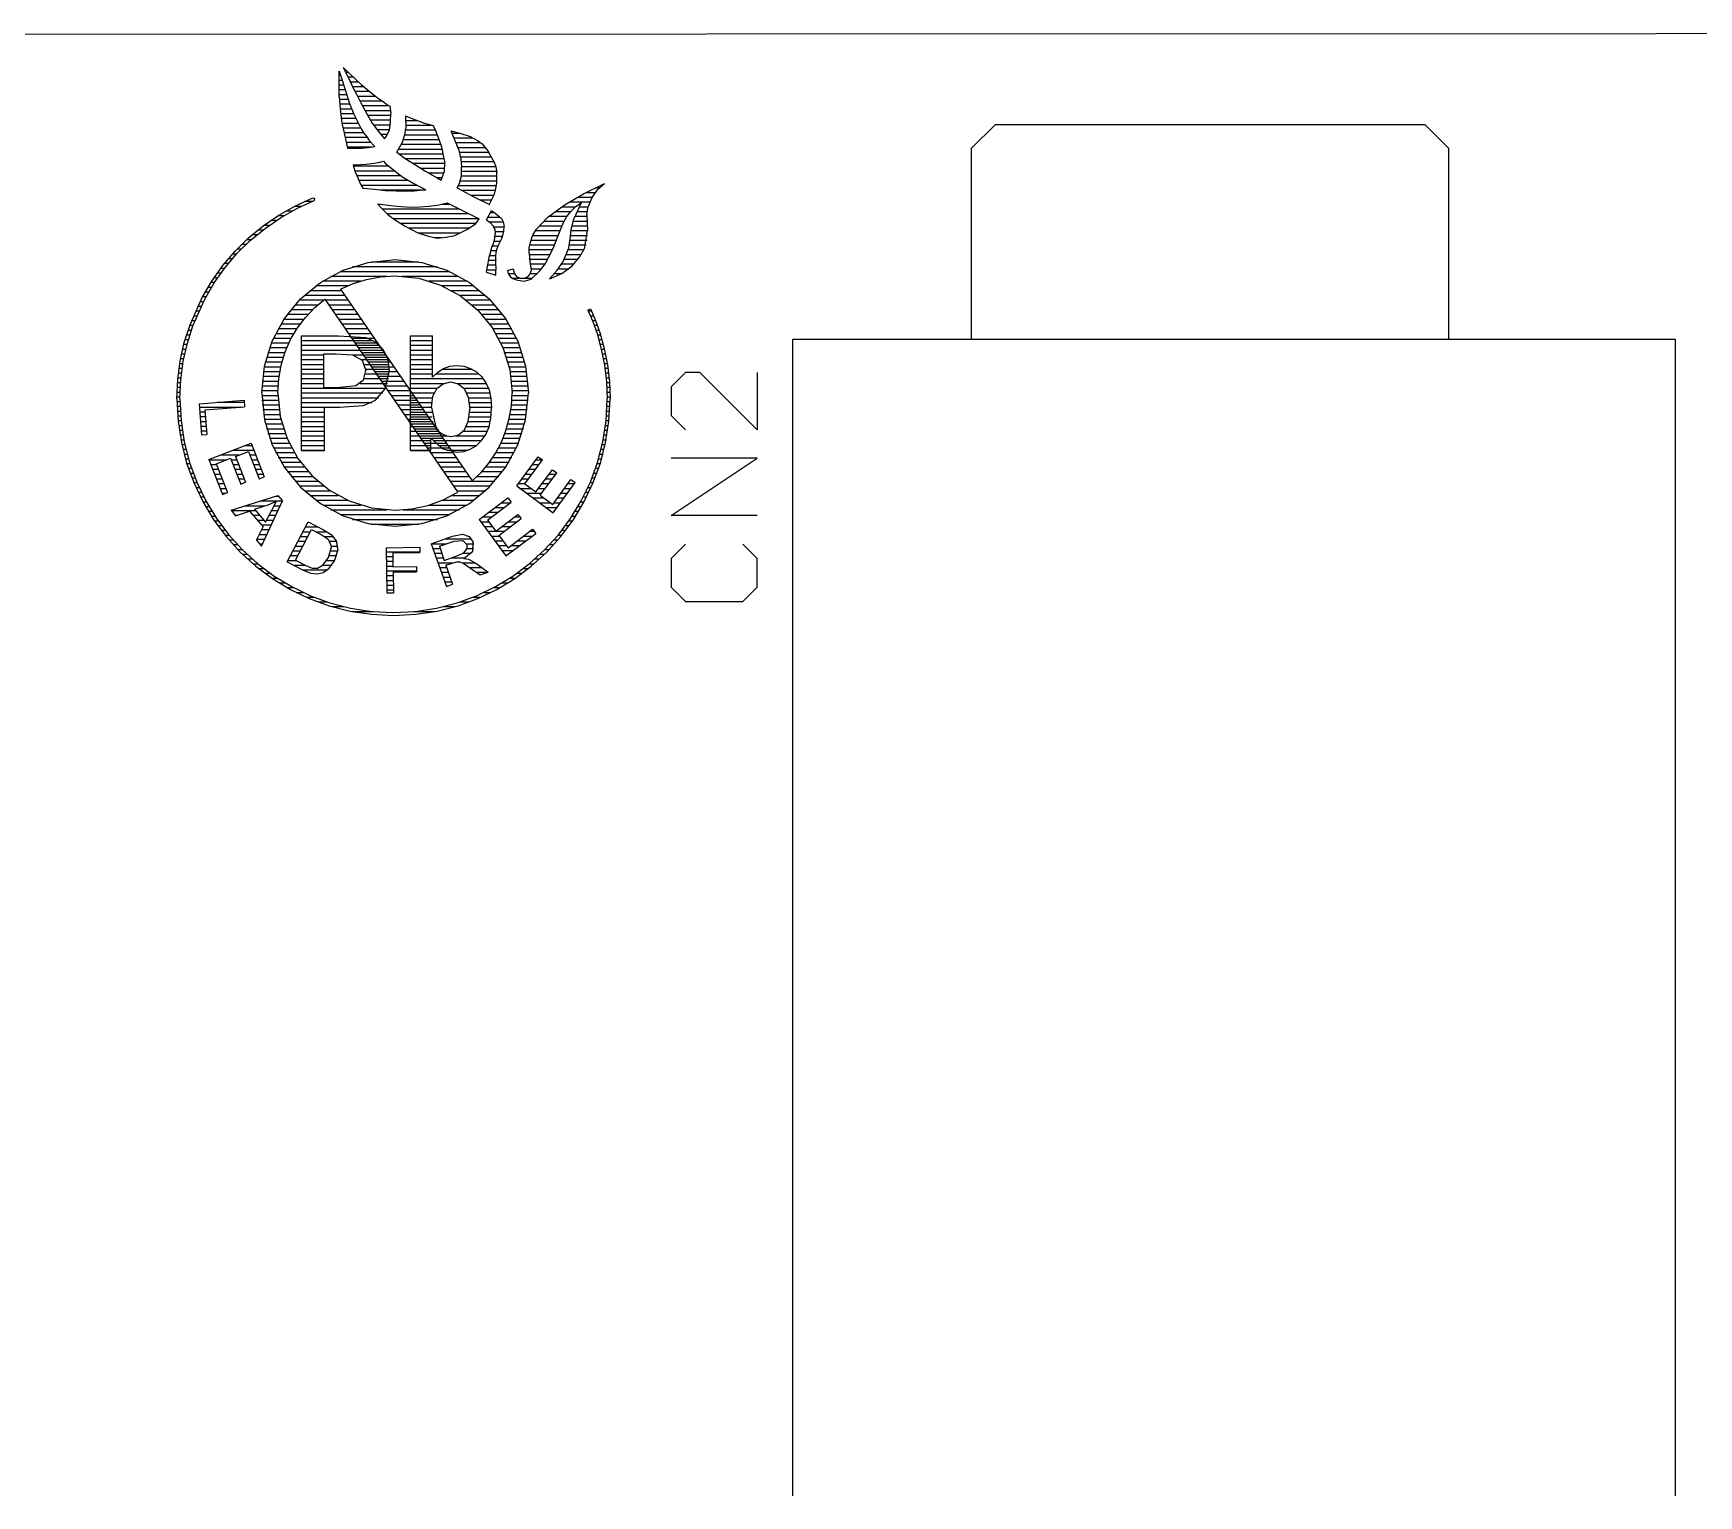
# Model space of a CAD drawing. Extents: x 0 to 60.6, y 0 to 80.8.
# Drawn here: x 33.26 to 50.98, y 65.19 to 80.75 of the extents above; entities that cross this region are included whole.
import ezdxf

# ---------------------------------------------------------------- set-up
doc = ezdxf.new("R2010")
doc.units = 0
doc.layers.add('Layer_1', color=7, linetype='CONTINUOUS')

msp = doc.modelspace()

# ---------------------------------------------------------------- linework, layer by layer
at = {"layer": 'Layer_1', "color": 1}
msp.add_lwpolyline([(0.024048, 80.73492), (60.63044, 80.753394)], dxfattribs=at)
at = {"layer": 'Layer_1', "color": 7}
for points in [[(36.514712, 80.080695), (36.517252, 80.349642), (36.547698, 80.253226), (36.588296, 80.131439), (36.626354, 80.007117), (36.672023, 79.892947), (36.720229, 79.793991), (36.750673, 79.738173), (36.778613, 79.692504), (36.809059, 79.651909), (36.836999, 79.611317), (36.895357, 79.547885)], [(36.517249, 80.306507), (36.532461, 80.306507)], [(36.557844, 80.390234), (36.613665, 80.278598)], [(36.557844, 80.390234), (36.75067, 80.207557), (36.849623, 80.126367), (36.925738, 80.068009), (36.984096, 80.027417), (37.022153, 79.996968), (37.055134, 79.976648), (37.065266, 79.90307)], [(36.583219, 80.33949), (36.611159, 80.33949)], [(36.608588, 80.288744), (36.664406, 80.288744)], [(36.613665, 80.278598), (36.669483, 80.164422)], [(36.514712, 80.205017), (36.562919, 80.205017)], [(36.514712, 80.154273), (36.580679, 80.154273)], [(36.514712, 80.103532), (36.598439, 80.103532)], [(36.517249, 80.255763), (36.547696, 80.255763)], [(36.63396, 80.238003), (36.715149, 80.238003)], [(36.659334, 80.187256), (36.773504, 80.187256)], [(36.669483, 80.164422), (36.699929, 80.10607)], [(36.684706, 80.136516), (36.834399, 80.136516)], [(36.699929, 80.10607), (36.745598, 80.014728)], [(36.514712, 80.080695), (36.527384, 79.948762)], [(36.517249, 80.052786), (36.613665, 80.052786)], [(36.522324, 80.002043), (36.628885, 80.002043)], [(36.527401, 79.951299), (36.649185, 79.951299)], [(36.527401, 79.948762), (36.545181, 79.799068)], [(36.710075, 80.085769), (36.900366, 80.085769)], [(36.735447, 80.035026), (36.96887, 80.035026)], [(36.745598, 80.014728), (36.811565, 79.895478)], [(36.760821, 79.984282), (37.039911, 79.984282)], [(36.78873, 79.933542), (37.062745, 79.933542)], [(36.532475, 79.900555), (36.669483, 79.900555)], [(36.540084, 79.849812), (36.692318, 79.849812)], [(36.545156, 79.799068), (36.565476, 79.707727)], [(36.545156, 79.799068), (36.717686, 79.799068)], [(36.557844, 79.748322), (36.745598, 79.748322)], [(36.811565, 79.895478), (36.86738, 79.799068)], [(36.819179, 79.882792), (37.065285, 79.882792)], [(36.847085, 79.832052), (37.065285, 79.832052)], [(36.86738, 79.799068), (36.935889, 79.710267)], [(36.880069, 79.781308), (37.057671, 79.781308)], [(37.05006, 79.72295), (37.062731, 79.811751)], [(37.062745, 79.811751), (37.065285, 79.903093)], [(37.128715, 79.489527), (37.159161, 79.540276), (37.189604, 79.596091), (37.212464, 79.664595), (37.215004, 79.667135), (37.225136, 79.74325)], [(37.22259, 79.875184), (37.301243, 79.844737), (37.407807, 79.804143), (37.410347, 79.801603), (37.516912, 79.771157), (37.542283, 79.717876), (37.565143, 79.654446), (37.603204, 79.545348), (37.626064, 79.436246), (37.641276, 79.375357)], [(37.22259, 79.875184), (37.22513, 79.74325)], [(37.22259, 79.826977), (37.346912, 79.826977)], [(37.225128, 79.776231), (37.501683, 79.776231)], [(43.245887, 77.500368), (43.245887, 79.530122), (43.499611, 79.783845), (48.066559, 79.783845), (48.320279, 79.530122), (48.320279, 77.500368)], [(36.565456, 79.707727), (36.603516, 79.532662)], [(36.567996, 79.697581), (36.776044, 79.697581)], [(36.578142, 79.646838), (36.811565, 79.646838)], [(36.59083, 79.596091), (36.85216, 79.596091)], [(36.920664, 79.730562), (37.05006, 79.730562)], [(36.935889, 79.710267), (36.999319, 79.631612)], [(36.961256, 79.679818), (37.027225, 79.679818)], [(36.999319, 79.631612), (37.017099, 79.657012)], [(37.017076, 79.656986), (37.05006, 79.72295)], [(37.176921, 79.573257), (37.593021, 79.573257)], [(37.199756, 79.624), (37.575261, 79.624)], [(37.214979, 79.674747), (37.557501, 79.674747)], [(37.22259, 79.725487), (37.537201, 79.725487)], [(37.704657, 79.715339), (37.80107, 79.692479), (37.910168, 79.654421), (37.988821, 79.611292), (38.03703, 79.578306), (38.06497, 79.542782), (38.097954, 79.50219), (38.123354, 79.456518), (38.163948, 79.382943), (38.184268, 79.332197), (38.1944, 79.273841)], [(37.704657, 79.715339), (37.747789, 79.611317)], [(37.714806, 79.692504), (37.80107, 79.692504)], [(37.735103, 79.64176), (37.933003, 79.64176)], [(37.747789, 79.611317), (37.788384, 79.509827)], [(37.755401, 79.591017), (38.016733, 79.591017)], [(36.600976, 79.545348), (36.86738, 79.545348)], [(36.603516, 79.532662), (36.674554, 79.530122)], [(36.664406, 79.352522), (36.745598, 79.357602), (36.801416, 79.362682), (36.862308, 79.367762), (36.933349, 79.377894), (36.98663, 79.393106), (37.00695, 79.372786), (37.098286, 79.29667), (37.194704, 79.223092), (37.199784, 79.220552), (37.31142, 79.154586), (37.438279, 79.088619)], [(36.674554, 79.530122), (36.75321, 79.532662)], [(36.75321, 79.532662), (36.829325, 79.540282)], [(36.829325, 79.540276), (36.895295, 79.547896)], [(37.128715, 79.489527), (37.217516, 79.421026)], [(37.149012, 79.522513), (37.608244, 79.522513)], [(37.15155, 79.471767), (37.618393, 79.471767)], [(37.217516, 79.421026), (37.326615, 79.352522)], [(37.217516, 79.421026), (37.631079, 79.421026)], [(37.775698, 79.540276), (38.064939, 79.540276)], [(37.788384, 79.509827), (37.811244, 79.415952)], [(37.793455, 79.489527), (38.102997, 79.489527)], [(37.806144, 79.438786), (38.133443, 79.438786)], [(37.811219, 79.415952), (37.818839, 79.329688)], [(37.813759, 79.388043), (38.158815, 79.388043)], [(36.664406, 79.352522), (36.669486, 79.33731)], [(36.666946, 79.342373), (37.042451, 79.342373)], [(36.669483, 79.337299), (36.687235, 79.278941)], [(36.684706, 79.291627), (37.10334, 79.291627)], [(36.68724, 79.278941), (36.717686, 79.2079)], [(36.702466, 79.240886), (37.171847, 79.240886)], [(37.296169, 79.37028), (37.641228, 79.37028)], [(37.326615, 79.352522), (37.428105, 79.291627)], [(37.382436, 79.319536), (37.63869, 79.319536)], [(37.428105, 79.291627), (37.560035, 79.215512)], [(37.4687, 79.268792), (37.628539, 79.268792)], [(37.557501, 79.218052), (37.610784, 79.218052)], [(37.560035, 79.215512), (37.60317, 79.192652)], [(37.60317, 79.192677), (37.63615, 79.286553)], [(37.63615, 79.286553), (37.64123, 79.375357)], [(37.773161, 79.10895), (37.796021, 79.157157), (37.816341, 79.235812), (37.818881, 79.329688)], [(37.81629, 79.235812), (38.194335, 79.235812)], [(37.81883, 79.337299), (38.179109, 79.337299)], [(37.81883, 79.286553), (38.191798, 79.286553)], [(38.194335, 79.159694), (38.194335, 79.273867)], [(36.717686, 79.2079), (36.717686, 79.20536)], [(36.717686, 79.205363), (36.748135, 79.141934)], [(36.725301, 79.190137), (37.253037, 79.190137)], [(36.748135, 79.141934), (36.768455, 79.106413)], [(36.748135, 79.139396), (37.341838, 79.139396)], [(36.76843, 79.106413), (36.892755, 79.093741)], [(36.892755, 79.093727), (37.00439, 79.081055)], [(36.948575, 79.088653), (37.438253, 79.088653)], [(37.00439, 79.081039), (37.121101, 79.078499)], [(37.121101, 79.078507), (37.237811, 79.073427)], [(37.237811, 79.073427), (37.316466, 79.078507)], [(37.316466, 79.078507), (37.374824, 79.083587)], [(37.374824, 79.083579), (37.438253, 79.088659)], [(37.773161, 79.10895), (37.948229, 79.015075)], [(37.785847, 79.134322), (38.189261, 79.134322)], [(37.80361, 79.185066), (38.194335, 79.185066)], [(37.81883, 79.083579), (38.179109, 79.083579)], [(37.912706, 79.032832), (38.166429, 79.032832)], [(38.11568, 78.933882), (38.168961, 79.040444)], [(38.168961, 79.040444), (38.184172, 79.101342)], [(38.184189, 79.101342), (38.194321, 79.159694)], [(38.536857, 78.413758), (38.539397, 78.472113), (38.552069, 78.533008), (38.574929, 78.598975), (38.612989, 78.664939), (38.737308, 78.796875), (38.909839, 78.926273), (39.115353, 79.045521), (39.338625, 79.157157)], [(39.143245, 79.060744), (39.242198, 79.060744)], [(39.206675, 79.004926), (39.26757, 79.093727)], [(39.244735, 79.111487), (39.28533, 79.111487)], [(39.26757, 79.093727), (39.338611, 79.157157)], [(34.822406, 76.863534), (34.830026, 77.066508), (34.857966, 77.264408), (34.901095, 77.457233), (34.959453, 77.642453), (35.086312, 77.926617), (35.187799, 78.099145), (35.304509, 78.261527), (35.431371, 78.413758), (35.57345, 78.553306), (35.728224, 78.677627), (35.890603, 78.791803), (36.065668, 78.890753), (36.248345, 78.974477), (36.258477, 78.994797)], [(35.875341, 78.819712), (36.050406, 78.918662)], [(35.951456, 78.865381), (36.014885, 78.865381)], [(36.042794, 78.916122), (36.116373, 78.916122)], [(36.050406, 78.918662), (36.23562, 79.002389)], [(36.149356, 78.966868), (36.230548, 78.966868)], [(36.23562, 79.002389), (36.25848, 78.994769)], [(36.925738, 78.938957), (37.009465, 78.928825), (37.098266, 78.918665), (37.176921, 78.911045), (37.273334, 78.903425), (37.377356, 78.905965), (37.473771, 78.913585), (37.562575, 78.926257), (37.666599, 78.949117), (38.004044, 78.779126)], [(36.925738, 78.938957), (36.96887, 78.890753)], [(36.928278, 78.936422), (36.953678, 78.936422)], [(36.96887, 78.890753), (37.034839, 78.824784)], [(36.973944, 78.885676), (37.793455, 78.885676)], [(37.608244, 78.936422), (37.691971, 78.936422)], [(37.948229, 79.015075), (38.11568, 78.931348)], [(38.011658, 78.982091), (38.141054, 78.982091)], [(38.085237, 78.768966), (38.138514, 78.867916)], [(38.113148, 78.931348), (38.115688, 78.931348)], [(38.11568, 78.931348), (38.11568, 78.933888)], [(38.138514, 78.867916), (38.176575, 78.840004)], [(38.755057, 78.142277), (38.836244, 78.233618), (38.894602, 78.319882), (38.93266, 78.401072), (38.95806, 78.472113), (38.97838, 78.591363), (38.986, 78.667479), (39.013911, 78.776577), (39.095101, 78.951645)], [(38.813409, 78.857767), (38.980866, 78.857767)], [(38.884453, 78.908513), (39.03161, 78.908513)], [(38.940271, 78.804486), (38.983403, 78.862841)], [(38.965643, 78.959257), (39.18384, 78.959257)], [(38.983403, 78.862841), (39.034147, 78.911048)], [(39.034147, 78.911048), (39.095039, 78.951645)], [(39.046833, 78.857767), (39.153394, 78.857767)], [(39.051907, 79.009998), (39.211752, 79.009998)], [(39.072204, 78.908513), (39.16608, 78.908513)], [(39.15086, 78.827321), (39.166071, 78.908513)], [(39.16608, 78.908513), (39.206675, 79.004926)], [(35.553116, 78.57614), (35.707884, 78.705536)], [(35.707884, 78.705536), (35.875341, 78.819712)], [(35.718036, 78.713148), (35.773851, 78.713148)], [(35.789077, 78.763891), (35.847432, 78.763891)], [(35.865192, 78.814635), (35.926081, 78.814635)], [(37.024688, 78.834935), (37.894945, 78.834935)], [(37.034839, 78.824784), (37.10588, 78.771503)], [(37.088117, 78.784189), (37.996435, 78.784189)], [(37.10588, 78.771503), (37.22005, 78.700462)], [(37.16677, 78.733445), (37.971064, 78.733445)], [(37.22005, 78.700462), (37.291094, 78.662407)], [(37.255574, 78.682702), (37.90002, 78.682702)], [(37.887334, 78.672553), (37.968524, 78.730908)], [(37.968524, 78.730908), (38.004044, 78.779117)], [(38.085237, 78.768966), (38.123294, 78.741054), (38.15374, 78.705533), (38.171492, 78.664936), (38.176572, 78.624341)], [(38.10046, 78.796875), (38.227319, 78.796875)], [(38.11568, 78.746131), (38.262839, 78.746131)], [(38.128369, 78.847618), (38.168961, 78.847618)], [(38.156275, 78.695387), (38.272988, 78.695387)], [(38.176575, 78.840007), (38.21717, 78.804486)], [(38.212095, 78.500022), (38.242544, 78.563454), (38.257756, 78.604049), (38.267888, 78.649718), (38.272968, 78.697925)], [(38.21717, 78.804486), (38.24257, 78.781626)], [(38.242544, 78.781652), (38.262864, 78.748671)], [(38.262839, 78.748671), (38.272971, 78.697925)], [(38.645959, 78.705536), (38.889528, 78.705536)], [(38.694162, 78.756283), (38.914899, 78.756283)], [(38.74998, 78.807023), (38.942808, 78.807023)], [(38.846396, 78.604049), (38.904753, 78.741057)], [(38.904753, 78.741057), (38.940271, 78.804486)], [(38.993549, 78.705536), (39.155934, 78.705536)], [(39.006238, 78.756283), (39.153394, 78.756283)], [(39.023995, 78.807023), (39.15086, 78.807023)], [(39.15086, 78.827321), (39.15848, 78.652255)], [(35.408497, 78.434058), (35.553116, 78.57614)], [(35.482075, 78.510174), (35.527742, 78.510174)], [(35.535356, 78.560917), (35.583562, 78.560917)], [(35.591174, 78.611658), (35.64192, 78.611658)], [(35.652066, 78.662407), (35.70535, 78.662407)], [(37.291094, 78.662407), (37.351989, 78.631961)], [(37.351989, 78.631961), (37.410342, 78.611641)], [(37.354524, 78.631961), (37.80361, 78.631961)], [(37.410342, 78.611658), (37.46616, 78.593878)], [(37.46616, 78.593898), (37.560035, 78.573578)], [(37.529589, 78.581212), (37.608244, 78.581212)], [(37.560035, 78.573603), (37.653914, 78.586275)], [(37.653914, 78.586289), (37.745252, 78.601501)], [(37.745252, 78.601509), (37.887334, 78.672553)], [(38.141054, 78.477187), (38.158834, 78.517782)], [(38.158815, 78.517782), (38.171487, 78.571063)], [(38.163889, 78.543157), (38.232393, 78.543157)], [(38.171501, 78.571063), (38.176581, 78.624344)], [(38.174038, 78.644644), (38.267913, 78.644644)], [(38.174038, 78.593898), (38.255225, 78.593898)], [(38.181649, 78.342717), (38.184189, 78.388386), (38.191809, 78.441667), (38.212129, 78.502562)], [(38.212095, 78.500022), (38.212095, 78.502562)], [(38.544469, 78.502562), (38.808335, 78.502562)], [(38.557154, 78.553306), (38.828635, 78.553306)], [(38.577449, 78.604049), (38.848933, 78.604049)], [(38.607895, 78.654793), (38.866693, 78.654793)], [(38.793115, 78.464501), (38.846396, 78.604049)], [(38.965643, 78.502562), (39.143245, 78.502562)], [(38.973254, 78.553306), (39.153394, 78.553306)], [(38.978329, 78.604049), (39.158468, 78.604049)], [(38.983403, 78.654793), (39.158468, 78.654793)], [(39.128022, 78.464501), (39.158468, 78.652255)], [(35.279101, 78.281825), (35.408497, 78.434058)], [(35.33999, 78.35794), (35.380585, 78.35794)], [(35.383125, 78.408684), (35.426257, 78.408684)], [(35.431332, 78.45943), (35.477001, 78.45943)], [(36.824251, 78.314808), (37.110952, 78.345254)], [(37.110952, 78.345254), (37.395119, 78.314808)], [(38.102997, 78.307196), (38.113129, 78.373166)], [(38.108071, 78.340183), (38.184189, 78.340183)], [(38.113148, 78.373166), (38.12836, 78.431518)], [(38.11822, 78.390923), (38.184189, 78.390923)], [(38.128369, 78.431518), (38.14104, 78.477187)], [(38.130906, 78.441667), (38.191798, 78.441667)], [(38.148666, 78.492413), (38.209558, 78.492413)], [(38.181649, 78.342717), (38.184189, 78.340177)], [(38.181649, 78.279288), (38.184189, 78.340183)], [(38.536857, 78.451816), (38.788043, 78.451816)], [(38.536857, 78.413758), (38.544477, 78.319882)], [(38.536857, 78.401072), (38.762669, 78.401072)], [(38.539394, 78.350328), (38.737294, 78.350328)], [(38.704311, 78.294511), (38.744908, 78.368089)], [(38.744908, 78.368089), (38.793115, 78.464501)], [(38.909825, 78.350328), (39.056981, 78.350328)], [(38.935197, 78.401072), (39.092505, 78.401072)], [(38.952957, 78.451816), (39.122948, 78.451816)], [(38.993549, 78.279288), (39.074744, 78.373166)], [(39.074744, 78.373166), (39.128022, 78.464501)], [(35.159851, 78.116908), (35.279101, 78.281825)], [(35.185225, 78.154963), (35.22328, 78.154963)], [(35.220743, 78.205709), (35.258801, 78.205709)], [(35.258801, 78.256453), (35.299396, 78.256453)], [(35.296861, 78.307196), (35.33999, 78.307196)], [(36.316812, 78.101682), (36.557844, 78.233618)], [(36.428445, 78.170189), (37.029765, 78.170189)], [(36.529935, 78.220932), (37.689434, 78.220932)], [(36.557844, 78.233618), (36.824251, 78.314808)], [(36.659334, 78.271673), (37.560035, 78.271673)], [(36.806491, 78.134668), (36.956184, 78.162608)], [(36.857234, 78.32242), (37.362135, 78.32242)], [(36.956184, 78.162575), (37.110952, 78.172735)], [(37.110952, 78.172723), (37.362135, 78.147351)], [(37.18707, 78.170189), (37.790924, 78.170189)], [(37.362135, 78.147354), (37.595558, 78.073776)], [(37.395119, 78.314808), (37.661525, 78.233618)], [(37.661525, 78.233618), (37.902557, 78.101682)], [(38.082697, 78.210784), (38.090317, 78.253916)], [(38.082697, 78.210784), (38.184189, 78.180338), (38.184189, 78.236155)], [(38.087774, 78.238693), (38.184189, 78.238693)], [(38.090311, 78.253916), (38.102983, 78.307196)], [(38.097922, 78.289436), (38.181649, 78.289436)], [(38.161352, 78.187949), (38.184212, 78.187949)], [(38.181649, 78.279288), (38.184189, 78.236155)], [(38.305971, 78.231081), (38.366863, 78.246293), (38.377023, 78.200621), (38.402395, 78.167638), (38.440453, 78.147318), (38.486122, 78.147318), (38.526717, 78.165069), (38.549577, 78.193009), (38.559737, 78.22599)], [(38.305971, 78.231081), (38.313591, 78.198098)], [(38.313585, 78.198098), (38.333905, 78.167652)], [(38.313585, 78.198098), (38.377015, 78.198098)], [(38.33388, 78.167652), (38.364329, 78.144792)], [(38.359255, 78.147354), (38.432833, 78.147354)], [(38.491185, 78.147354), (38.572378, 78.147354)], [(38.544469, 78.319882), (38.55714, 78.261527)], [(38.549543, 78.299588), (38.709388, 78.299588)], [(38.55208, 78.198098), (38.625658, 78.198098)], [(38.557154, 78.261527), (38.559694, 78.226004)], [(38.559694, 78.248839), (38.673865, 78.248839)], [(38.559694, 78.137206), (38.648493, 78.223472)], [(38.648493, 78.223472), (38.704311, 78.294511)], [(38.755057, 78.142277), (38.88699, 78.198098)], [(38.762669, 78.147354), (38.77788, 78.147354)], [(38.808335, 78.198098), (38.889528, 78.198098)], [(38.848933, 78.248839), (38.960569, 78.248839)], [(38.881916, 78.299588), (39.013849, 78.299588)], [(38.88699, 78.198098), (38.993549, 78.279288)], [(35.058361, 77.941843), (35.159851, 78.116908)], [(35.091347, 78.002732), (35.126868, 78.002732)], [(35.119256, 78.053479), (35.157311, 78.053479)], [(35.152239, 78.104222), (35.190297, 78.104222)], [(36.106221, 77.929154), (36.316812, 78.101682)], [(36.205177, 78.017958), (36.537547, 78.017958)], [(36.268606, 78.068699), (36.611125, 78.068699)], [(36.342181, 78.119442), (36.748135, 78.119442)], [(36.529935, 78.030641), (36.664406, 78.091534)], [(36.529935, 78.030641), (37.933003, 75.990739)], [(36.664406, 78.091534), (36.806491, 78.134668)], [(37.471234, 78.119442), (37.877188, 78.119442)], [(37.595558, 78.073776), (37.806144, 77.9596)], [(37.608244, 78.068699), (37.950763, 78.068699)], [(37.712269, 78.017958), (38.014196, 78.017958)], [(37.902557, 78.101682), (38.113148, 77.929154)], [(38.364329, 78.144817), (38.399849, 78.129605)], [(38.399849, 78.129597), (38.483573, 78.116925)], [(38.483573, 78.116908), (38.559694, 78.137228)], [(34.928968, 77.652599), (35.058361, 77.941843)], [(34.98732, 77.799758), (35.022843, 77.799758)], [(35.010157, 77.850502), (35.045681, 77.850502)], [(35.035529, 77.901248), (35.071047, 77.901248)], [(35.063435, 77.951989), (35.098959, 77.951989)], [(35.933693, 77.718568), (36.106221, 77.929154)], [(36.004737, 77.814981), (36.23562, 77.814981)], [(36.047869, 77.865725), (36.291441, 77.865725)], [(36.093541, 77.916468), (36.35233, 77.916468)], [(36.146819, 77.967212), (36.57307, 77.967212)], [(36.159505, 77.731254), (36.255917, 77.835279)], [(36.255917, 77.835279), (36.365016, 77.926617)], [(36.365016, 77.926617), (37.775698, 75.874029)], [(36.372627, 77.916468), (36.608588, 77.916468)], [(36.408151, 77.865725), (36.644111, 77.865725)], [(36.443671, 77.814981), (36.677094, 77.814981)], [(37.795995, 77.967212), (38.072551, 77.967212)], [(37.806144, 77.9596), (37.991361, 77.807372)], [(37.867039, 77.916468), (38.125834, 77.916468)], [(37.927929, 77.865725), (38.171501, 77.865725)], [(37.983749, 77.814981), (38.214633, 77.814981)], [(37.991361, 77.807372), (38.143594, 77.622153)], [(38.113148, 77.929154), (38.285674, 77.718568)], [(39.161008, 77.807372), (39.191455, 77.822584)], [(39.161008, 77.807372), (39.214286, 77.685582), (39.259956, 77.558723), (39.305628, 77.391272), (39.338611, 77.221279), (39.358931, 77.043673), (39.366551, 76.863534)], [(39.16608, 77.799758), (39.201603, 77.799758)], [(39.191455, 77.822593), (39.244735, 77.698271)], [(34.868073, 77.464848), (34.928968, 77.652599)], [(34.92643, 77.647527), (34.959414, 77.647527)], [(34.946725, 77.698271), (34.979711, 77.698271)], [(34.967025, 77.749015), (35.000006, 77.749015)], [(35.80176, 77.477537), (35.933693, 77.718568)], [(35.898175, 77.662748), (36.103689, 77.662748)], [(35.928621, 77.713494), (36.144284, 77.713494)], [(35.966676, 77.764238), (36.187416, 77.764238)], [(35.999662, 77.495294), (36.07324, 77.619618)], [(36.07324, 77.619618), (36.159505, 77.731254)], [(36.476655, 77.764238), (36.712615, 77.764238)], [(36.512175, 77.713494), (36.748135, 77.713494)], [(36.547696, 77.662748), (36.783656, 77.662748)], [(38.031956, 77.764238), (38.255225, 77.764238)], [(38.075085, 77.713494), (38.290748, 77.713494)], [(38.11568, 77.662748), (38.321194, 77.662748)], [(38.143594, 77.622153), (38.257765, 77.411567)], [(38.285674, 77.718568), (38.41761, 77.477537)], [(39.188915, 77.749015), (39.224438, 77.749015)], [(39.209215, 77.698271), (39.244735, 77.698271)], [(39.229509, 77.647527), (39.262496, 77.647527)], [(39.244735, 77.698271), (39.290404, 77.568872)], [(34.824941, 77.269482), (34.868073, 77.464848)], [(34.863001, 77.444553), (34.895984, 77.444553)], [(34.878221, 77.495294), (34.911205, 77.495294)], [(34.893444, 77.546037), (34.92643, 77.546037)], [(34.908667, 77.596781), (34.941651, 77.596781)], [(35.720573, 77.211127), (35.80176, 77.477537)], [(35.794148, 77.459773), (35.984439, 77.459773)], [(35.816983, 77.510514), (36.009814, 77.510514)], [(35.842354, 77.561263), (36.03772, 77.561263)], [(35.867729, 77.612007), (36.068166, 77.612007)], [(35.941307, 77.363358), (35.999662, 77.495294)], [(36.113835, 77.533352), (36.509641, 77.533352)], [(36.113835, 76.315498), (36.113835, 77.533352)], [(36.113835, 77.485148), (36.877531, 77.485148)], [(36.509641, 77.533352), (36.801416, 77.515572)], [(36.583219, 77.612007), (36.816639, 77.612007)], [(36.616199, 77.561263), (36.85216, 77.561263)], [(36.65172, 77.510514), (36.88768, 77.510514)], [(36.68724, 77.459773), (36.923201, 77.459773)], [(36.801416, 77.515591), (36.897829, 77.472459)], [(36.897829, 77.472459), (36.976481, 77.396344)], [(37.275871, 77.533352), (37.509294, 77.533352)], [(37.275871, 76.315498), (37.275871, 77.533352)], [(37.275871, 77.485148), (37.509294, 77.485148)], [(37.509294, 77.094417), (37.509294, 77.533352)], [(38.151203, 77.612007), (38.35164, 77.612007)], [(38.181649, 77.561263), (38.377015, 77.561263)], [(38.209558, 77.510514), (38.402387, 77.510514)], [(38.23747, 77.459773), (38.425218, 77.459773)], [(38.41761, 77.477537), (38.498799, 77.211127)], [(39.24727, 77.596781), (39.280253, 77.596781)], [(39.262496, 77.546037), (39.298016, 77.546037)], [(39.277719, 77.495294), (39.310702, 77.495294)], [(39.290404, 77.568872), (39.336074, 77.398881)], [(39.292939, 77.444553), (39.325925, 77.444553)], [(41.342993, 77.500368), (50.730612, 77.500368)], [(41.342993, 65.194977), (41.342993, 77.500368)], [(50.730612, 77.500368), (50.730612, 65.194977)], [(34.799572, 77.069048), (34.824972, 77.269482)], [(34.830015, 77.29232), (34.863001, 77.29232)], [(34.840166, 77.343063), (34.87315, 77.343063)], [(34.850315, 77.393804), (34.883296, 77.393804)], [(35.743405, 77.30754), (35.923547, 77.30754)], [(35.75863, 77.358286), (35.941307, 77.358286)], [(35.776391, 77.40903), (35.961605, 77.40903)], [(35.898175, 77.223813), (35.941307, 77.363358)], [(36.113835, 77.434402), (36.943498, 77.434402)], [(36.113835, 77.383658), (36.98663, 77.383658)], [(36.113835, 77.332915), (36.35233, 77.332915)], [(36.113835, 77.282171), (36.35233, 77.282171)], [(36.35233, 77.343063), (36.476655, 77.343063), (36.659334, 77.332931), (36.760821, 77.277111), (36.801416, 77.165475)], [(36.35233, 76.985318), (36.35233, 77.343063)], [(36.664406, 77.332915), (37.014539, 77.332915)], [(36.722764, 77.40903), (36.956184, 77.40903)], [(36.75575, 77.358286), (36.991704, 77.358286)], [(36.75575, 77.282171), (37.032299, 77.282171)], [(36.791265, 77.30754), (37.027225, 77.30754)], [(36.976481, 77.396344), (37.00693, 77.348138)], [(37.00693, 77.348138), (37.02979, 77.29232)], [(37.029765, 77.29232), (37.042437, 77.228887)], [(37.275871, 77.434402), (37.509294, 77.434402)], [(37.275871, 77.383658), (37.509294, 77.383658)], [(37.275871, 77.332915), (37.509294, 77.332915)], [(37.275871, 77.282171), (37.509294, 77.282171)], [(38.257765, 77.411567), (38.331343, 77.178147)], [(38.257765, 77.40903), (38.442981, 77.40903)], [(38.278065, 77.358286), (38.460739, 77.358286)], [(38.295822, 77.30754), (38.475965, 77.30754)], [(39.305628, 77.393804), (39.338611, 77.393804)], [(39.315773, 77.343063), (39.34876, 77.343063)], [(39.325925, 77.29232), (39.358908, 77.29232)], [(39.336074, 77.398881), (39.371594, 77.226353)], [(34.802106, 77.089343), (34.832555, 77.089343)], [(34.80718, 77.140089), (34.837626, 77.140089)], [(34.812255, 77.19083), (34.845238, 77.19083)], [(34.819866, 77.241576), (34.85285, 77.241576)], [(35.692661, 76.926963), (35.720573, 77.211127)], [(35.70281, 77.104566), (35.875341, 77.104566)], [(35.710421, 77.155312), (35.885489, 77.155312)], [(35.718036, 77.206053), (35.895635, 77.206053)], [(35.730721, 77.256799), (35.908324, 77.256799)], [(35.872801, 77.076657), (35.898201, 77.223813)], [(36.113835, 77.231427), (36.35233, 77.231427)], [(36.113835, 77.180684), (36.35233, 77.180684)], [(36.113835, 76.315498), (36.359944, 76.315498), (36.359944, 76.77473), (36.519789, 76.77473), (36.776044, 76.79251), (36.902903, 76.850865), (37.00693, 76.970112), (37.047522, 77.160401)], [(36.113835, 77.129938), (36.35233, 77.129938)], [(36.773504, 77.066508), (36.801444, 77.165458)], [(36.78873, 77.231427), (37.042451, 77.231427)], [(36.798879, 77.129938), (37.047522, 77.129938)], [(36.801416, 77.180684), (37.047522, 77.180684)], [(36.826788, 77.256799), (37.062745, 77.256799)], [(36.862308, 77.206053), (37.098266, 77.206053)], [(36.895295, 77.155312), (37.131249, 77.155312)], [(36.930812, 77.104566), (37.16677, 77.104566)], [(37.042451, 77.228887), (37.047531, 77.160384)], [(37.275871, 77.231427), (37.509294, 77.231427)], [(37.275871, 77.180684), (37.509294, 77.180684)], [(37.275871, 77.129938), (37.509294, 77.129938)], [(37.509294, 77.094417), (37.565109, 77.147698)], [(37.542275, 77.129938), (38.00151, 77.129938)], [(37.565109, 77.147698), (37.626005, 77.188295)], [(37.613316, 77.180684), (37.927929, 77.180684)], [(37.626005, 77.188295), (37.694508, 77.211155)], [(37.694508, 77.211127), (37.765549, 77.218747)], [(37.765549, 77.218742), (37.841665, 77.211122)], [(37.841665, 77.211127), (37.912706, 77.188267)], [(37.912706, 77.188295), (37.976138, 77.152772)], [(37.976138, 77.152772), (38.031956, 77.102031)], [(38.031956, 77.102031), (38.077625, 77.036062)], [(38.311045, 77.256799), (38.488653, 77.256799)], [(38.323734, 77.206053), (38.501334, 77.206053)], [(38.331343, 77.178147), (38.356743, 76.926963)], [(38.33388, 77.155312), (38.508948, 77.155312)], [(38.344029, 77.104566), (38.51656, 77.104566)], [(38.498799, 77.211127), (38.529248, 76.926963)], [(39.336074, 77.241576), (39.369054, 77.241576)], [(39.343685, 77.19083), (39.376666, 77.19083)], [(39.351297, 77.140089), (39.381743, 77.140089)], [(39.356368, 77.089343), (39.389354, 77.089343)], [(39.371594, 77.226353), (39.391914, 77.046213)], [(40.962413, 77.145163), (40.962413, 76.536238), (40.353488, 77.145163), (40.201254, 77.145163), (40.049026, 76.99293), (40.049026, 76.688466), (40.201254, 76.536238)], [(34.78942, 76.863534), (34.799552, 77.069048)], [(34.791957, 76.937112), (34.822406, 76.937112)], [(34.794494, 76.987856), (34.824941, 76.987856)], [(34.797032, 77.038602), (34.830015, 77.038602)], [(35.692661, 77.003079), (35.865192, 77.003079)], [(35.692661, 76.952338), (35.865192, 76.952338)], [(35.692661, 76.926963), (35.720573, 76.640259), (35.80176, 76.373853), (35.933693, 76.132821), (36.106221, 75.924772), (36.316812, 75.749704), (36.557844, 75.620305), (36.824251, 75.536579), (37.110952, 75.508695), (37.395119, 75.536579), (37.661525, 75.620305), (37.902557, 75.749704), (38.113148, 75.924772), (38.285674, 76.132821), (38.41761, 76.373853), (38.498799, 76.640259), (38.529248, 76.926963)], [(35.697738, 77.053822), (35.870269, 77.053822)], [(35.862655, 76.926963), (35.872787, 77.076657)], [(35.862655, 76.926963), (35.888055, 76.675783), (35.961633, 76.44236), (36.075806, 76.229234), (36.228039, 76.046554), (36.413253, 75.894326), (36.623839, 75.777613), (36.859799, 75.706569), (37.11098, 75.681169), (37.288588, 75.693841), (37.458579, 75.729365), (37.620958, 75.790257), (37.770652, 75.868912), (37.775732, 75.873992)], [(36.113835, 77.079194), (36.35233, 77.079194)], [(36.113835, 77.028453), (36.35233, 77.028453)], [(36.113835, 76.977704), (37.009465, 76.977704)], [(36.113835, 76.926963), (36.979019, 76.926963)], [(36.35233, 76.985318), (36.491878, 76.985318)], [(36.491878, 76.985318), (36.692318, 77.005638)], [(36.692318, 77.005616), (36.773504, 77.066508)], [(36.735447, 77.028453), (37.029765, 77.028453)], [(36.781116, 77.079194), (37.042451, 77.079194)], [(36.966336, 77.053822), (37.202293, 77.053822)], [(36.999319, 77.003079), (37.001859, 77.003079), (37.237814, 77.003079)], [(37.034839, 76.952338), (37.270797, 76.952338)], [(37.275871, 77.079194), (38.049716, 77.079194)], [(37.275871, 77.028453), (37.626005, 77.028453)], [(37.275871, 76.977704), (37.557501, 76.977704)], [(37.275871, 76.926963), (37.527052, 76.926963)], [(37.499146, 76.772195), (37.514386, 76.89144), (37.557518, 76.977704), (37.623482, 77.025913), (37.702137, 77.043693), (37.783327, 77.025913), (37.846759, 76.975172), (37.889888, 76.883828), (37.9051, 76.749361)], [(37.778235, 77.028453), (38.082697, 77.028453)], [(37.844205, 76.977704), (38.102997, 76.977704)], [(37.877188, 76.926963), (38.11822, 76.926963)], [(37.933003, 75.990739), (38.026881, 76.082077), (38.108071, 76.181027), (38.181649, 76.290129), (38.242544, 76.404302), (38.290748, 76.528624), (38.326268, 76.655482), (38.349128, 76.789953), (38.356748, 76.926963)], [(38.077625, 77.036062), (38.110608, 76.959947)], [(38.110608, 76.959947), (38.130928, 76.868608)], [(38.349103, 77.053822), (38.521631, 77.053822)], [(38.35418, 77.003079), (38.526708, 77.003079)], [(38.356717, 76.952338), (38.526708, 76.952338)], [(39.361445, 77.038602), (39.391892, 77.038602)], [(39.363983, 76.987856), (39.396969, 76.987856)], [(39.36652, 76.937112), (39.396969, 76.937112)], [(39.391892, 77.046213), (39.399512, 76.863534)], [(34.78942, 76.886368), (34.822406, 76.886368)], [(34.78942, 76.863534), (34.802092, 76.627573), (34.837612, 76.399225), (34.89343, 76.17849), (34.972086, 75.967904), (35.068501, 75.764927), (35.182671, 75.574639), (35.317142, 75.397034), (35.464301, 75.234654), (35.629217, 75.084958), (35.80682, 74.953028), (35.997111, 74.836315), (36.197551, 74.739902), (36.410674, 74.663784), (36.631408, 74.605429), (36.859757, 74.572445), (37.095715, 74.559774), (37.331675, 74.572445), (37.560021, 74.605429), (37.780758, 74.663784), (37.991347, 74.739902), (38.194321, 74.836315), (38.384609, 74.953028), (38.559678, 75.084958), (38.724594, 75.234654), (38.871753, 75.397034), (39.006224, 75.574639), (39.120397, 75.764927), (39.216809, 75.967904), (39.295465, 76.17849), (39.351283, 76.399225), (39.3868, 76.627573), (39.399472, 76.863534)], [(34.78942, 76.835628), (34.822406, 76.835628)], [(34.791957, 76.784879), (34.824941, 76.784879)], [(34.794494, 76.734135), (34.824941, 76.734135)], [(34.822406, 76.863534), (34.835078, 76.630113)], [(35.025378, 76.812787), (35.50491, 76.850848)], [(35.025378, 76.812787), (35.050778, 76.480417), (35.109136, 76.485497)], [(35.027918, 76.777267), (35.474464, 76.777267)], [(35.086273, 76.746824), (35.509981, 76.779807)], [(35.086273, 76.746824), (35.109133, 76.485489)], [(35.220743, 76.828013), (35.507447, 76.828013)], [(35.50491, 76.850848), (35.50999, 76.779807)], [(35.692661, 76.901589), (35.865192, 76.901589)], [(35.692661, 76.850848), (35.865192, 76.850848)], [(35.697738, 76.800104), (35.870269, 76.800104)], [(35.70281, 76.749361), (35.875341, 76.749361)], [(36.113835, 76.87622), (36.933349, 76.87622)], [(36.113835, 76.825476), (36.862308, 76.825476)], [(36.113835, 76.77473), (36.359944, 76.77473)], [(37.07036, 76.901589), (37.306317, 76.901589)], [(37.10588, 76.850848), (37.341838, 76.850848)], [(37.138864, 76.800104), (37.377356, 76.800104)], [(37.174384, 76.749361), (37.410342, 76.749361)], [(37.275871, 76.87622), (37.511829, 76.87622)], [(37.275871, 76.825476), (37.501683, 76.825476)], [(37.275871, 76.77473), (37.499146, 76.77473)], [(37.275871, 76.315498), (37.491534, 76.315498), (37.491534, 76.444894), (37.618393, 76.333261), (37.768089, 76.297738), (37.841665, 76.305358), (37.910168, 76.328218), (37.973601, 76.366278), (38.029416, 76.419562), (38.075085, 76.485523), (38.110608, 76.566715), (38.130928, 76.660591), (38.136008, 76.767152)], [(37.499146, 76.772195), (37.544815, 76.561604)], [(37.889871, 76.622502), (37.905083, 76.749361)], [(37.892408, 76.87622), (38.128369, 76.87622)], [(37.90002, 76.825476), (38.133443, 76.825476)], [(37.905094, 76.77473), (38.13598, 76.77473)], [(38.130906, 76.868608), (38.135986, 76.767118)], [(38.344029, 76.749361), (38.51656, 76.749361)], [(38.349103, 76.800104), (38.521631, 76.800104)], [(38.35418, 76.850848), (38.526708, 76.850848)], [(38.356717, 76.901589), (38.526708, 76.901589)], [(39.356368, 76.630113), (39.3665, 76.863534)], [(39.363983, 76.734135), (39.394429, 76.734135)], [(39.36652, 76.886368), (39.399503, 76.886368)], [(39.36652, 76.835628), (39.399503, 76.835628)], [(39.36652, 76.784879), (39.396969, 76.784879)], [(34.797032, 76.683394), (34.830015, 76.683394)], [(34.802106, 76.632648), (34.835089, 76.632648)], [(34.80718, 76.581904), (34.840166, 76.581904)], [(34.835089, 76.630113), (34.868073, 76.406839)], [(35.032992, 76.726523), (35.08881, 76.726523)], [(35.035529, 76.675783), (35.093884, 76.675783)], [(35.040601, 76.625033), (35.096421, 76.625033)], [(35.043141, 76.574293), (35.101496, 76.574293)], [(35.710421, 76.698614), (35.885489, 76.698614)], [(35.718036, 76.647871), (35.895635, 76.647871)], [(35.730721, 76.597127), (35.908324, 76.597127)], [(36.113835, 76.723989), (36.359944, 76.723989)], [(36.113835, 76.673243), (36.359944, 76.673243)], [(36.113835, 76.622502), (36.359944, 76.622502)], [(36.113835, 76.571756), (36.359944, 76.571756)], [(37.209905, 76.698614), (37.445865, 76.698614)], [(37.245425, 76.647871), (37.481385, 76.647871)], [(37.275871, 76.723989), (37.501683, 76.723989)], [(37.275871, 76.673243), (37.506754, 76.673243)], [(37.275871, 76.622502), (37.516906, 76.622502)], [(37.275871, 76.571756), (37.539741, 76.571756)], [(37.278408, 76.597127), (37.516906, 76.597127)], [(37.544815, 76.561604), (37.577798, 76.518475)], [(37.849276, 76.533698), (37.889871, 76.622502)], [(37.872111, 76.571756), (38.110608, 76.571756)], [(37.889871, 76.622502), (38.123294, 76.622502)], [(37.90002, 76.673243), (38.130906, 76.673243)], [(37.905094, 76.723989), (38.13598, 76.723989)], [(38.311045, 76.597127), (38.488653, 76.597127)], [(38.323734, 76.647871), (38.501334, 76.647871)], [(38.33388, 76.698614), (38.508948, 76.698614)], [(39.320853, 76.406839), (39.356368, 76.630113)], [(39.34876, 76.581904), (39.381743, 76.581904)], [(39.356368, 76.632648), (39.386814, 76.632648)], [(39.358908, 76.683394), (39.391892, 76.683394)], [(34.814792, 76.531161), (34.847775, 76.531161)], [(34.822406, 76.480417), (34.855387, 76.480417)], [(34.830015, 76.429674), (34.863001, 76.429674)], [(34.842704, 76.378927), (34.87315, 76.378927)], [(34.868073, 76.406839), (34.92389, 76.188639)], [(35.048212, 76.523549), (35.10657, 76.523549)], [(35.129405, 76.219085), (35.578491, 76.391613)], [(35.578491, 76.391613), (35.718036, 76.033871)], [(35.743405, 76.546384), (35.923547, 76.546384)], [(35.75863, 76.49564), (35.941307, 76.49564)], [(35.776391, 76.444894), (35.961605, 76.444894)], [(35.794148, 76.394153), (35.981902, 76.394153)], [(36.113835, 76.521012), (36.359944, 76.521012)], [(36.113835, 76.470268), (36.359944, 76.470268)], [(36.113835, 76.419528), (36.359944, 76.419528)], [(37.275871, 76.521012), (37.577798, 76.521012)], [(37.275871, 76.470268), (37.666599, 76.470268)], [(37.275871, 76.419528), (37.491534, 76.419528)], [(37.313926, 76.546384), (37.552424, 76.546384)], [(37.349449, 76.49564), (37.58541, 76.49564)], [(37.38497, 76.444894), (37.62093, 76.444894)], [(37.417953, 76.394153), (37.656451, 76.394153)], [(37.514369, 76.419528), (38.029416, 76.419528)], [(37.577798, 76.518475), (37.618393, 76.488029)], [(37.618393, 76.488029), (37.661525, 76.470249)], [(37.661525, 76.470268), (37.712269, 76.465188)], [(37.712269, 76.465194), (37.785847, 76.482974)], [(37.752863, 76.470268), (38.067476, 76.470268)], [(37.785847, 76.482957), (37.849276, 76.533698)], [(37.836593, 76.521012), (38.092848, 76.521012)], [(38.23747, 76.394153), (38.425218, 76.394153)], [(38.260305, 76.444894), (38.442981, 76.444894)], [(38.278065, 76.49564), (38.460739, 76.49564)], [(38.295822, 76.546384), (38.475965, 76.546384)], [(39.265033, 76.188639), (39.320853, 76.406839)], [(39.315773, 76.378927), (39.34876, 76.378927)], [(39.325925, 76.429674), (39.358908, 76.429674)], [(39.333534, 76.480417), (39.36652, 76.480417)], [(39.343685, 76.531161), (39.374131, 76.531161)], [(34.85285, 76.328184), (34.885836, 76.328184)], [(34.865535, 76.277443), (34.898519, 76.277443)], [(34.880761, 76.226697), (34.913742, 76.226697)], [(35.129405, 76.219085), (35.274027, 75.846117), (35.327305, 75.866437)], [(35.129405, 76.216548), (35.32223, 76.216548)], [(35.20806, 76.173419), (35.360291, 76.231774), (35.469389, 75.957753), (35.52013, 75.978073)], [(35.258801, 76.267294), (35.454166, 76.267294)], [(35.367902, 76.216548), (35.428795, 76.216548)], [(35.388197, 76.318038), (35.606397, 76.318038)], [(35.413571, 76.252068), (35.550576, 76.305349), (35.664755, 76.013574), (35.718036, 76.033894)], [(35.413571, 76.252068), (35.52013, 75.978053)], [(35.52013, 76.368779), (35.588637, 76.368779)], [(35.565802, 76.267294), (35.626694, 76.267294)], [(35.5861, 76.216548), (35.646992, 76.216548)], [(35.816983, 76.34341), (36.009814, 76.34341)], [(35.839817, 76.292663), (36.03772, 76.292663)], [(35.867729, 76.24192), (36.068166, 76.24192)], [(36.113835, 76.368779), (36.359944, 76.368779)], [(36.113835, 76.318038), (36.359944, 76.318038)], [(37.275871, 76.368779), (37.491534, 76.368779)], [(37.275871, 76.318038), (37.491534, 76.318038)], [(37.453474, 76.34341), (37.691971, 76.34341)], [(37.488994, 76.292663), (37.724955, 76.292663)], [(37.52198, 76.24192), (37.52452, 76.24192), (37.760481, 76.24192)], [(37.565109, 76.368779), (37.976138, 76.368779)], [(37.656451, 76.318038), (37.887334, 76.318038)], [(38.151203, 76.24192), (38.35164, 76.24192)], [(38.181649, 76.292663), (38.379552, 76.292663)], [(38.212095, 76.34341), (38.402387, 76.34341)], [(38.404921, 75.937458), (38.63327, 76.246997)], [(38.491185, 75.960293), (38.678939, 76.214014)], [(38.610435, 76.216548), (38.673865, 76.216548)], [(38.63327, 76.246997), (38.678939, 76.214014)], [(39.275179, 76.226697), (39.310702, 76.226697)], [(39.290404, 76.277443), (39.323385, 76.277443)], [(39.30309, 76.328184), (39.336074, 76.328184)], [(40.962413, 75.622845), (40.049026, 75.622845), (40.962413, 76.231774), (40.049026, 76.231774)], [(34.895984, 76.175953), (34.928968, 76.175953)], [(34.911205, 76.125209), (34.944191, 76.125209)], [(34.92389, 76.188639), (35.000006, 75.978053)], [(34.928968, 76.074466), (34.964485, 76.074466)], [(34.949265, 76.023722), (34.982248, 76.023722)], [(35.149702, 76.165804), (35.210594, 76.165804)], [(35.17, 76.115061), (35.230892, 76.115061)], [(35.190297, 76.064317), (35.251186, 76.064317)], [(35.20806, 76.173419), (35.327305, 75.866415)], [(35.38566, 76.165804), (35.446555, 76.165804)], [(35.40596, 76.115061), (35.466852, 76.115061)], [(35.426257, 76.064317), (35.487147, 76.064317)], [(35.606397, 76.165804), (35.667286, 76.165804)], [(35.626694, 76.115061), (35.687589, 76.115061)], [(35.644455, 76.064317), (35.70535, 76.064317)], [(35.898175, 76.191179), (36.103689, 76.191179)], [(35.928621, 76.140433), (36.144284, 76.140433)], [(35.964145, 76.089689), (36.187416, 76.089689)], [(36.004737, 76.038945), (36.23562, 76.038945)], [(37.557501, 76.191179), (37.795995, 76.191179)], [(37.593021, 76.140433), (37.831516, 76.140433)], [(37.628539, 76.089689), (37.864499, 76.089689)], [(37.661525, 76.038945), (37.664065, 76.038945), (37.90002, 76.038945)], [(37.983749, 76.038945), (38.214633, 76.038945)], [(38.031956, 76.089689), (38.255225, 76.089689)], [(38.077625, 76.140433), (38.290748, 76.140433)], [(38.11568, 76.191179), (38.323734, 76.191179)], [(38.498799, 76.064317), (38.56984, 76.064317)], [(38.53432, 76.115061), (38.605364, 76.115061)], [(38.572378, 76.165804), (38.643419, 76.165804)], [(38.610435, 75.874029), (38.785503, 76.109984)], [(38.656104, 75.838508), (38.83117, 76.077003)], [(38.75252, 76.064317), (38.821021, 76.064317)], [(38.785503, 76.109984), (38.83117, 76.077003)], [(39.188915, 75.978053), (39.265033, 76.188639)], [(39.206675, 76.023722), (39.239658, 76.023722)], [(39.226975, 76.074466), (39.259956, 76.074466)], [(39.244735, 76.125209), (39.277719, 76.125209)], [(39.259956, 76.175953), (39.295479, 76.175953)], [(34.96956, 75.972979), (35.00508, 75.972979)], [(34.992397, 75.922232), (35.025378, 75.922232)], [(35.000006, 75.978053), (35.096421, 75.78015)], [(35.015232, 75.871489), (35.050752, 75.871489)], [(35.20806, 76.013574), (35.271487, 76.013574)], [(35.228355, 75.96283), (35.28925, 75.96283)], [(35.248655, 75.912084), (35.309544, 75.912084)], [(35.268949, 75.861343), (35.314619, 75.861343)], [(35.446555, 76.013574), (35.507447, 76.013574)], [(35.466852, 75.96283), (35.484632, 75.96283)], [(35.664755, 76.013574), (35.669835, 76.013574)], [(36.047869, 75.988202), (36.291441, 75.988202)], [(36.093541, 75.937458), (36.35233, 75.937458)], [(36.146819, 75.886715), (36.423374, 75.886715)], [(37.697048, 75.988202), (38.174038, 75.988202)], [(37.732566, 75.937458), (38.125834, 75.937458)], [(37.768089, 75.886715), (38.075085, 75.886715)], [(38.404921, 75.937458), (38.793115, 75.650754)], [(38.422684, 75.96283), (38.493725, 75.96283)], [(38.435367, 75.912084), (38.554614, 75.912084)], [(38.460739, 76.013574), (38.53178, 76.013574)], [(38.491185, 75.960293), (38.610435, 75.874029)], [(38.506411, 75.861343), (38.673865, 75.861343)], [(38.640881, 75.912084), (38.709388, 75.912084)], [(38.676405, 75.96283), (38.747443, 75.96283)], [(38.714459, 76.013574), (38.785503, 76.013574)], [(38.788043, 75.742093), (38.980866, 76.005959)], [(38.793115, 75.650754), (39.026535, 75.972979)], [(38.876839, 75.861343), (38.94788, 75.861343)], [(38.912362, 75.912084), (38.983403, 75.912084)], [(38.95042, 75.96283), (39.021464, 75.96283)], [(38.980866, 76.005959), (39.026535, 75.972979)], [(39.092505, 75.78015), (39.188915, 75.978053)], [(39.138174, 75.871489), (39.173691, 75.871489)], [(39.163543, 75.922232), (39.199063, 75.922232)], [(39.186377, 75.972979), (39.219364, 75.972979)], [(35.040601, 75.820748), (35.076124, 75.820748)], [(35.065975, 75.769999), (35.104033, 75.769999)], [(35.093884, 75.719258), (35.131942, 75.719258)], [(35.096421, 75.78015), (35.210594, 75.592399)], [(35.12433, 75.668515), (35.162391, 75.668515)], [(35.365365, 75.678663), (35.865192, 75.835968)], [(35.365365, 75.678663), (35.413571, 75.620305), (35.563265, 75.671052), (35.707884, 75.503595)], [(35.367902, 75.676123), (35.626694, 75.676123)], [(35.517596, 75.72687), (35.728184, 75.72687)], [(35.616546, 75.691349), (35.761165, 75.737018), (35.849966, 75.775079)], [(35.616546, 75.691349), (35.733256, 75.551804)], [(35.636843, 75.361513), (35.690124, 75.298084), (35.913395, 75.777613)], [(35.679975, 75.777613), (35.913395, 75.777613)], [(35.733256, 75.551804), (35.799225, 75.681203)], [(35.794148, 75.676123), (35.865192, 75.676123)], [(35.799225, 75.681203), (35.849966, 75.775079)], [(35.82206, 75.72687), (35.890564, 75.72687)], [(35.839817, 75.82836), (35.870269, 75.82836)], [(35.865192, 75.835968), (35.913395, 75.777613)], [(36.202637, 75.835968), (36.507101, 75.835968)], [(36.268606, 75.785225), (36.608588, 75.785225)], [(36.342181, 75.734484), (36.745598, 75.734484)], [(36.425911, 75.683735), (37.022153, 75.683735)], [(37.197216, 75.683735), (37.793455, 75.683735)], [(37.473771, 75.734484), (37.877188, 75.734484)], [(37.610784, 75.785225), (37.950763, 75.785225)], [(37.712269, 75.835968), (38.016733, 75.835968)], [(38.004044, 75.579713), (38.311045, 75.810599)], [(38.092848, 75.574639), (38.346569, 75.764927)], [(38.179109, 75.709109), (38.272988, 75.709109)], [(38.247616, 75.759853), (38.341492, 75.759853)], [(38.311045, 75.810599), (38.346569, 75.764927)], [(38.574915, 75.810599), (38.694162, 75.810599)], [(38.643419, 75.759853), (38.762669, 75.759853)], [(38.656104, 75.838508), (38.788043, 75.742093)], [(38.711925, 75.709109), (38.83371, 75.709109)], [(38.800724, 75.759853), (38.871767, 75.759853)], [(38.838784, 75.810599), (38.909825, 75.810599)], [(38.978329, 75.592399), (39.092505, 75.78015)], [(39.026535, 75.668515), (39.064593, 75.668515)], [(39.056981, 75.719258), (39.095039, 75.719258)], [(39.087425, 75.769999), (39.122948, 75.769999)], [(39.112799, 75.820748), (39.148323, 75.820748)], [(35.157311, 75.617771), (35.195374, 75.617771)], [(35.190297, 75.567025), (35.228355, 75.567025)], [(35.210594, 75.592399), (35.34253, 75.417331)], [(35.22582, 75.516284), (35.266415, 75.516284)], [(35.411031, 75.625383), (35.426243, 75.625383)], [(35.60386, 75.625383), (35.669826, 75.625383)], [(35.636843, 75.361513), (35.707884, 75.503595)], [(35.646992, 75.574639), (35.715496, 75.574639)], [(35.690124, 75.523893), (35.794148, 75.523893)], [(35.743405, 75.574639), (35.81952, 75.574639)], [(35.768776, 75.625383), (35.842354, 75.625383)], [(35.964145, 75.13063), (36.187416, 75.556879)], [(36.159505, 75.501058), (36.293978, 75.501058)], [(36.184876, 75.551804), (36.197548, 75.551804)], [(36.187416, 75.556879), (36.349796, 75.470615)], [(36.527401, 75.632994), (37.691971, 75.632994)], [(36.656794, 75.582251), (37.562575, 75.582251)], [(36.854697, 75.531507), (37.364675, 75.531507)], [(38.004044, 75.579713), (38.290748, 75.19406)], [(38.01927, 75.556879), (38.105534, 75.556879)], [(38.042105, 75.60762), (38.138514, 75.60762)], [(38.057328, 75.506135), (38.143594, 75.506135)], [(38.092848, 75.574639), (38.181649, 75.457929)], [(38.110608, 75.658369), (38.204484, 75.658369)], [(38.181649, 75.457929), (38.41761, 75.632994)], [(38.214633, 75.41226), (38.45313, 75.589859)], [(38.247616, 75.506135), (38.341492, 75.506135)], [(38.316123, 75.556879), (38.409998, 75.556879)], [(38.384624, 75.60762), (38.437904, 75.60762)], [(38.41761, 75.632994), (38.45313, 75.589859)], [(38.780429, 75.658369), (38.798209, 75.658369)], [(38.848933, 75.417331), (38.978329, 75.592399)], [(38.925048, 75.516284), (38.963106, 75.516284)], [(38.960569, 75.567025), (38.998629, 75.567025)], [(38.993549, 75.617771), (39.03161, 75.617771)], [(35.263875, 75.465538), (35.30447, 75.465538)], [(35.30447, 75.414797), (35.345065, 75.414797)], [(35.34253, 75.417331), (35.487147, 75.257489)], [(35.345065, 75.36405), (35.388197, 75.36405)], [(35.390737, 75.313307), (35.433866, 75.313307)], [(35.644455, 75.371662), (35.723107, 75.371662)], [(35.667286, 75.422408), (35.748479, 75.422408)], [(35.672364, 75.320918), (35.700304, 75.320918)], [(35.692661, 75.473149), (35.771316, 75.473149)], [(36.052943, 75.14839), (36.222934, 75.473149), (36.324424, 75.422408), (36.400539, 75.371662), (36.433525, 75.290472)], [(36.078315, 75.348827), (36.15697, 75.348827)], [(36.106221, 75.399574), (36.184876, 75.399574)], [(36.131596, 75.450315), (36.212785, 75.450315)], [(36.268606, 75.450315), (36.387853, 75.450315)], [(36.349796, 75.470615), (36.430985, 75.419868)], [(36.362482, 75.399574), (36.45382, 75.399574)], [(36.415765, 75.348827), (36.486803, 75.348827)], [(36.430985, 75.419868), (36.484266, 75.353902)], [(36.484266, 75.353902), (36.502018, 75.252415)], [(37.496606, 75.323456), (37.722415, 75.402108)], [(37.496606, 75.323456), (37.656451, 74.869298)], [(37.496606, 75.323456), (37.658985, 75.323456)], [(37.58287, 75.295547), (37.740178, 75.351365), (37.831516, 75.358985), (37.874648, 75.31585), (37.874648, 75.270181)], [(37.643762, 75.374199), (37.925394, 75.374199)], [(37.722415, 75.402108), (37.828979, 75.424968)], [(37.828979, 75.424943), (37.90002, 75.399543)], [(37.844205, 75.166151), (37.93808, 75.2448), (37.94316, 75.338679)], [(37.872111, 75.323456), (37.948229, 75.323456)], [(37.90002, 75.399574), (37.943155, 75.338679)], [(38.095385, 75.455392), (38.275525, 75.455392)], [(38.133443, 75.404648), (38.21971, 75.404648)], [(38.168961, 75.353902), (38.257765, 75.353902)], [(38.214633, 75.41226), (38.313585, 75.280324)], [(38.290748, 75.19406), (38.610435, 75.432554)], [(38.313585, 75.280324), (38.574915, 75.478226)], [(38.412533, 75.353902), (38.508948, 75.353902)], [(38.481039, 75.404648), (38.574915, 75.404648)], [(38.549543, 75.455392), (38.592675, 75.455392)], [(38.574915, 75.478226), (38.610435, 75.432554)], [(38.701774, 75.257489), (38.848933, 75.417331)], [(38.755057, 75.313307), (38.798186, 75.313307)], [(38.800724, 75.36405), (38.843856, 75.36405)], [(38.843856, 75.414797), (38.88699, 75.414797)], [(38.884453, 75.465538), (38.925048, 75.465538)], [(40.201254, 75.318384), (40.049026, 75.166151), (40.049026, 74.861686), (40.201254, 74.709459), (40.810182, 74.709459), (40.962413, 74.861686), (40.962413, 75.166151), (40.810182, 75.318384)], [(35.438943, 75.262563), (35.484615, 75.262563)], [(35.487147, 75.257489), (35.649529, 75.110333)], [(35.489687, 75.211823), (35.535356, 75.211823)], [(35.542968, 75.161073), (35.591174, 75.161073)], [(35.964145, 75.13063), (36.134136, 75.041826), (36.215325, 75.008843), (36.281292, 75.001223), (36.344721, 75.016435), (36.410688, 75.062107), (36.466509, 75.140759), (36.502026, 75.252395)], [(35.971753, 75.145853), (36.05802, 75.145853)], [(35.999662, 75.196597), (36.078315, 75.196597)], [(36.025034, 75.24734), (36.103689, 75.24734)], [(36.052943, 75.298084), (36.131596, 75.298084)], [(36.052943, 75.14839), (36.15443, 75.095107)], [(36.347259, 75.100184), (36.403079, 75.176299)], [(36.385316, 75.145853), (36.46904, 75.145853)], [(36.403079, 75.176299), (36.433525, 75.290472)], [(36.413225, 75.196597), (36.491878, 75.196597)], [(36.430985, 75.24734), (36.502026, 75.24734)], [(36.433525, 75.298084), (36.502026, 75.298084)], [(37.014539, 75.280324), (37.374824, 75.287944)], [(37.014539, 75.280324), (37.022159, 74.800794)], [(37.014539, 75.237189), (37.374824, 75.237189)], [(37.014539, 75.186448), (37.085583, 75.186448)], [(37.017076, 75.135704), (37.088117, 75.135704)], [(37.085583, 75.224506), (37.374824, 75.229586)], [(37.085583, 75.224506), (37.088123, 75.077349)], [(37.374824, 75.287935), (37.374824, 75.22958)], [(37.514369, 75.272712), (37.590484, 75.272712)], [(37.532129, 75.221969), (37.608244, 75.221969)], [(37.549886, 75.171225), (37.626005, 75.171225)], [(37.58287, 75.295547), (37.633616, 75.145853)], [(37.633616, 75.145853), (37.778235, 75.196597)], [(37.707194, 75.171225), (37.854353, 75.171225)], [(37.778235, 75.196597), (37.846742, 75.22958)], [(37.836593, 75.221969), (37.92032, 75.221969)], [(37.844205, 75.166151), (37.892408, 75.158531)], [(37.846742, 75.22958), (37.874682, 75.270175)], [(37.877188, 75.272712), (37.948229, 75.272712)], [(37.892408, 75.158539), (37.968524, 75.115407)], [(38.207024, 75.303158), (38.295822, 75.303158)], [(38.245079, 75.252415), (38.37194, 75.252415)], [(38.283139, 75.201671), (38.303459, 75.201671)], [(38.344029, 75.303158), (38.440444, 75.303158)], [(38.539394, 75.110333), (38.701774, 75.257489)], [(38.597749, 75.161073), (38.645959, 75.161073)], [(38.653567, 75.211823), (38.699239, 75.211823)], [(38.706848, 75.262563), (38.74998, 75.262563)], [(35.601325, 75.110333), (35.652066, 75.110333)], [(35.649529, 75.110333), (35.824597, 74.978397)], [(35.662215, 75.059589), (35.715496, 75.059589)], [(35.728184, 75.008843), (35.783999, 75.008843)], [(35.80176, 74.958099), (35.85758, 74.958099)], [(35.824597, 74.978397), (36.012345, 74.866764)], [(36.032646, 75.095107), (36.15443, 75.095107)], [(36.129061, 75.044363), (36.390391, 75.044363)], [(36.15443, 75.095107), (36.230548, 75.064661)], [(36.230548, 75.064661), (36.286366, 75.064661)], [(36.286366, 75.064661), (36.347259, 75.100184)], [(36.342181, 75.095107), (36.438597, 75.095107)], [(37.017076, 75.084958), (37.088117, 75.084958)], [(37.019613, 75.034215), (37.339301, 75.034215)], [(37.019613, 74.983474), (37.090654, 74.983474)], [(37.088117, 75.077349), (37.339301, 75.079889)], [(37.090654, 75.018994), (37.339301, 75.024074)], [(37.090654, 75.018994), (37.093194, 74.800794)], [(37.339301, 75.079884), (37.339301, 75.024069)], [(37.567649, 75.120479), (37.727495, 75.120479)], [(37.58541, 75.069738), (37.658985, 75.069738)], [(37.60317, 75.018994), (37.676745, 75.018994)], [(37.62093, 74.968248), (37.694508, 74.968248)], [(37.651376, 75.095107), (37.730029, 75.120507), (37.768089, 75.130639), (37.80107, 75.130639), (37.846742, 75.110319), (37.915246, 75.064647), (38.016733, 74.993606), (38.10046, 75.021546)], [(37.651376, 75.095107), (37.722415, 74.89213)], [(37.828979, 75.120479), (37.963452, 75.120479)], [(37.910168, 75.069738), (38.034493, 75.069738)], [(37.968524, 75.115407), (38.10046, 75.021529)], [(37.981209, 75.018994), (38.087774, 75.018994)], [(38.179109, 74.866764), (38.364329, 74.978397)], [(38.331343, 74.958099), (38.389701, 74.958099)], [(38.364329, 74.978397), (38.539394, 75.110333)], [(38.404921, 75.008843), (38.460739, 75.008843)], [(38.475965, 75.059589), (38.526708, 75.059589)], [(38.539394, 75.110333), (38.587601, 75.110333)], [(35.877878, 74.907356), (35.941307, 74.907356)], [(35.964145, 74.856612), (36.030108, 74.856612)], [(36.012345, 74.866764), (36.210251, 74.770348)], [(36.05802, 74.805869), (36.131596, 74.805869)], [(37.019613, 74.932727), (37.090654, 74.932727)], [(37.022153, 74.881984), (37.090654, 74.881984)], [(37.022153, 74.83124), (37.093194, 74.83124)], [(37.022153, 74.800794), (37.093194, 74.800794)], [(37.63869, 74.917504), (37.712269, 74.917504)], [(37.656451, 74.869298), (37.722415, 74.892158)], [(37.978675, 74.770348), (38.179109, 74.866764)], [(38.057328, 74.805869), (38.130906, 74.805869)], [(38.158815, 74.856612), (38.224781, 74.856612)], [(38.250153, 74.907356), (38.311045, 74.907356)], [(36.167119, 74.755125), (36.248306, 74.755125)], [(36.210251, 74.770348), (36.418299, 74.694233)], [(36.291441, 74.704379), (36.387853, 74.704379)], [(36.418299, 74.694233), (36.6365, 74.638415)], [(36.443671, 74.653638), (36.57053, 74.653638)], [(36.6365, 74.638415), (36.862308, 74.602894)], [(36.65172, 74.602894), (36.877531, 74.602894)], [(36.862308, 74.602894), (37.095729, 74.592763)], [(37.095729, 74.592743), (37.326615, 74.602875)], [(37.311395, 74.602894), (37.537201, 74.602894)], [(37.326615, 74.602894), (37.552424, 74.638415)], [(37.552424, 74.638415), (37.770624, 74.694233)], [(37.62093, 74.653638), (37.745252, 74.653638)], [(37.770624, 74.694233), (37.978675, 74.770348)], [(37.80107, 74.704379), (37.897485, 74.704379)], [(37.940617, 74.755125), (38.024344, 74.755125)]]:
    msp.add_lwpolyline(points, dxfattribs=at)

doc.saveas('drawing.dxf')
